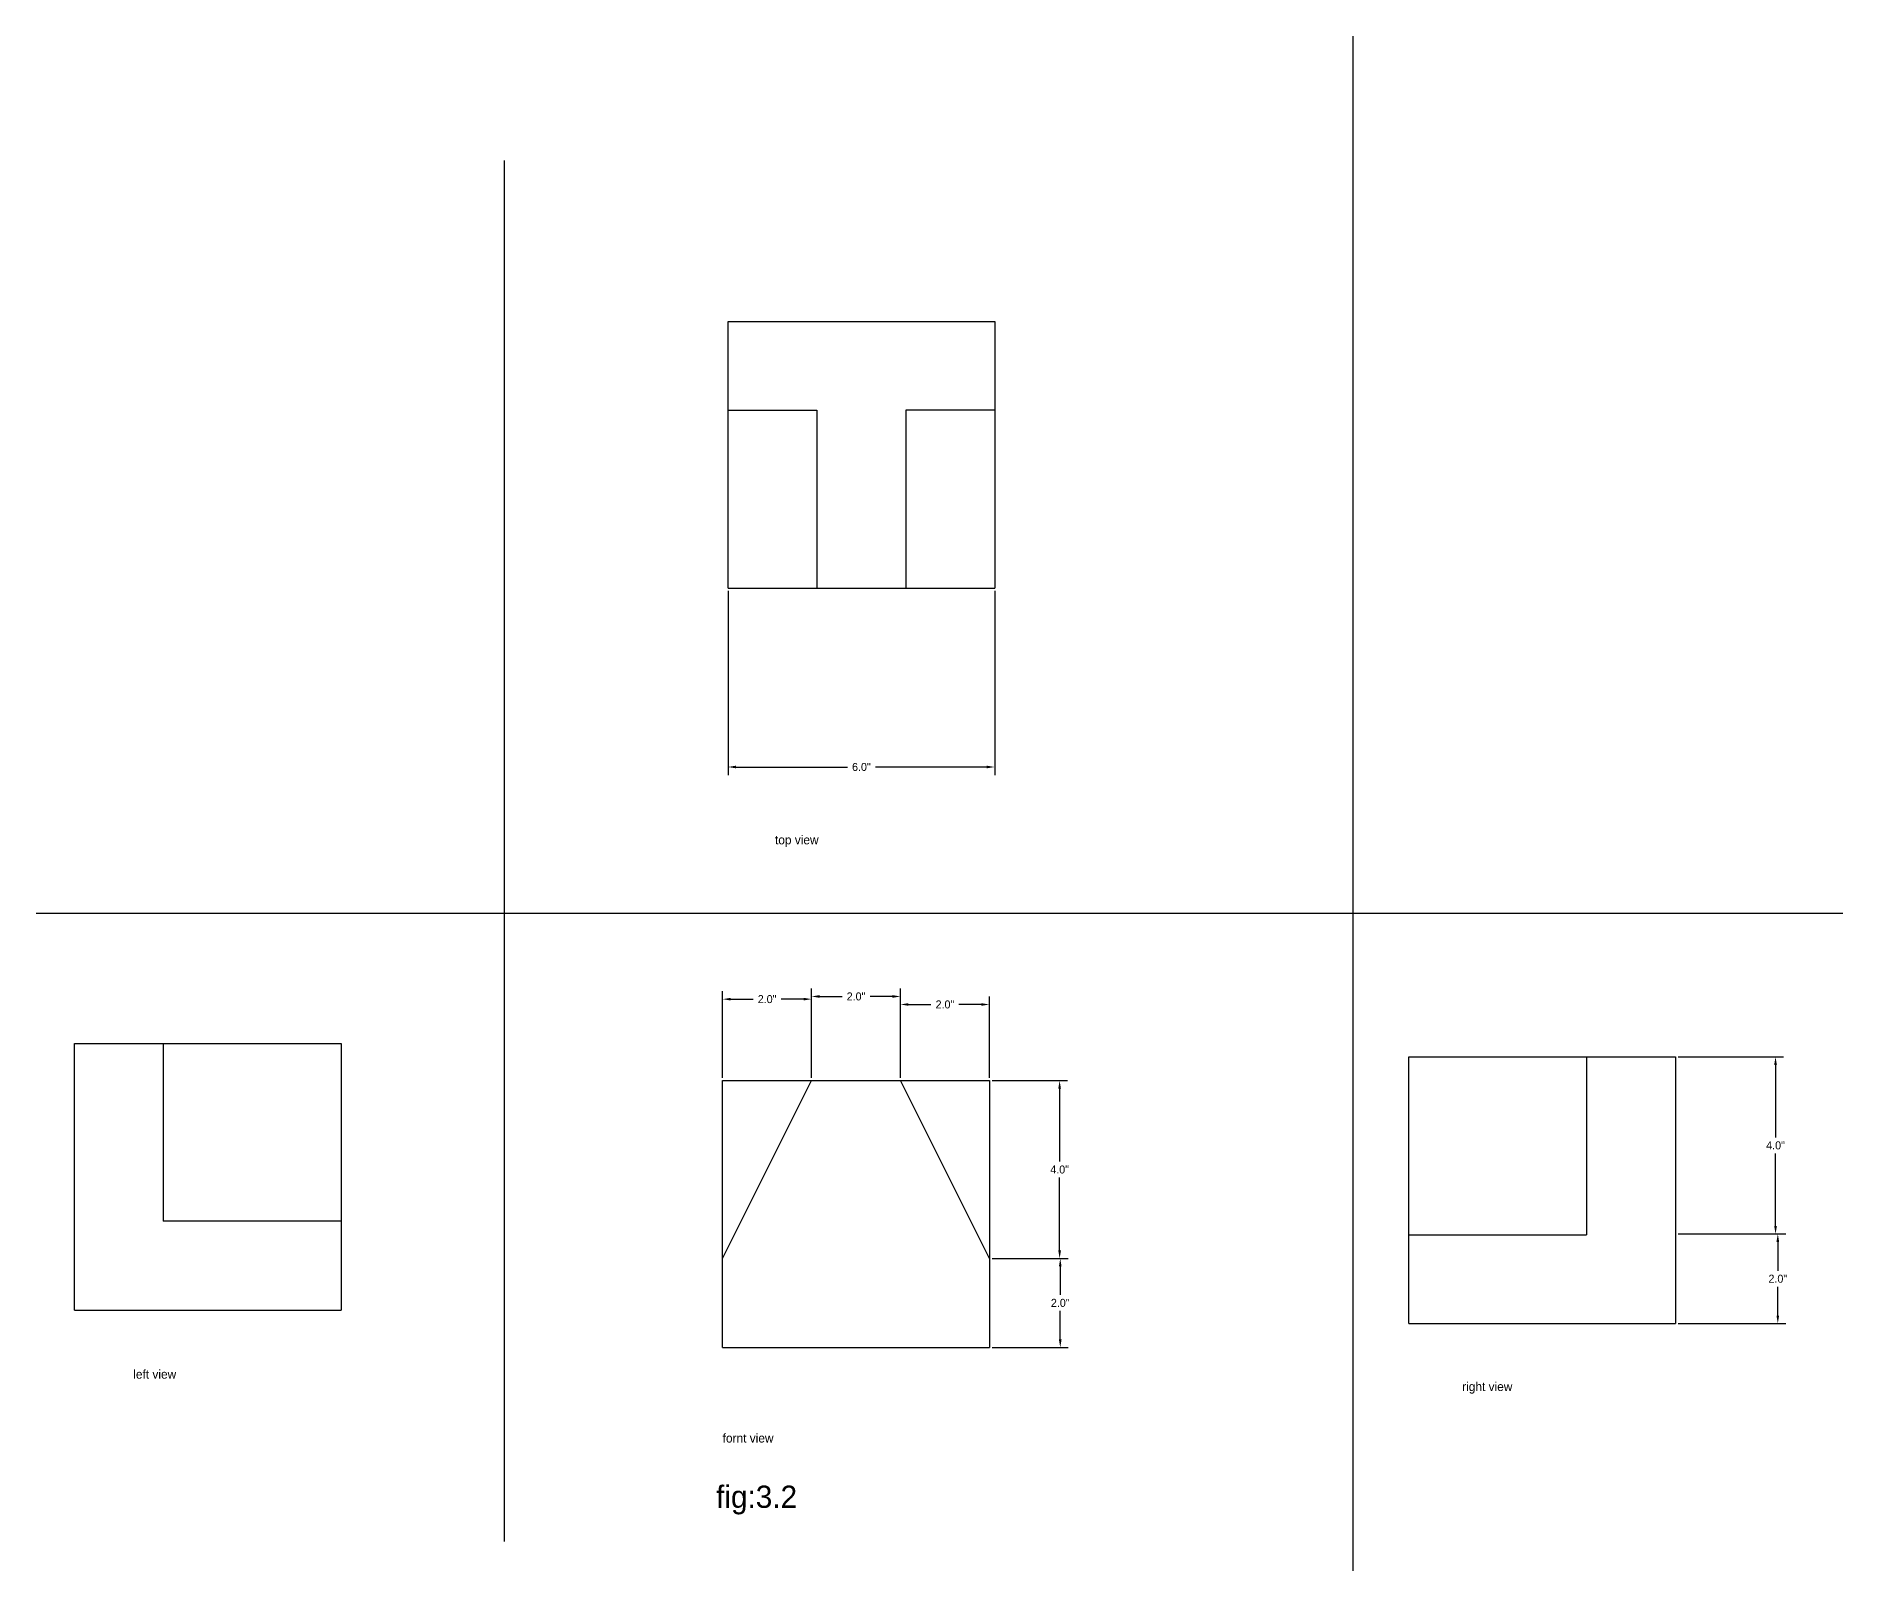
# Model space of a CAD drawing. Header units: inches. Extents: x 40 to 360, y -70 to 91.
# Drawn here: x 244.46 to 285.1, y 21.83 to 56.35 of the extents above; entities that cross this region are included whole.
import ezdxf

# ---------------------------------------------------------------- set-up
doc = ezdxf.new("R2010")
doc.units = ezdxf.units.IN
doc.header["$MEASUREMENT"] = 0
doc.dimstyles.get("Standard").update_dxf_attribs({"dimtxt": 0.18, "dimasz": 0.18, "dimexe": 0.18, "dimexo": 0.0625, "dimgap": 0.09, "dimtad": 0, "dimtih": 1, "dimtoh": 1, "dimdec": 1, "dimzin": 0, "dimdsep": 46, "dimlunit": 3, "dimtxsty": 'Standard', "dimcen": 0.09, "dimadec": 0, "dimazin": 0, "dimtfac": 1, "dimtdec": 1, "dimtofl": 0, "dimtmove": 0, "dimatfit": 3, "dimfxl": 1, "dimtolj": 1, "dimtzin": 0, "dimarcsym": 0})

# ---------------------------------------------------------------- blocks, each defined once
blk = doc.blocks.new('*D1')
at = {"color": 0, "lineweight": -2}
for p, q in [((259.903, 32.92), (259.903, 34.87)), ((260.083, 34.69), (260.588, 34.69)), ((261.723, 34.69), (261.218, 34.69)), ((261.903, 32.92), (261.903, 34.87))]:
    blk.add_line(p, q, dxfattribs=at)
at = {"color": 0}
for points in [[(260.083, 34.72), (260.083, 34.66), (259.903, 34.69)], [(261.723, 34.72), (261.723, 34.66), (261.903, 34.69)]]:
    blk.add_solid(points, dxfattribs=at)
at = {"layer": 'Defpoints', "color": 0}
for p in [(261.903, 34.69), (259.903, 32.857), (261.903, 32.857)]:
    blk.add_point(p, dxfattribs=at)
at = {"color": 0, "insert": (260.903, 34.69), "char_height": 0.18, "attachment_point": 5}
blk.add_mtext('\\A1;2.0"', dxfattribs=at)
blk = doc.blocks.new('*D2')
at = {"color": 0, "lineweight": -2}
for p, q in [((263.903, 32.92), (263.903, 34.75)), ((264.083, 34.57), (264.588, 34.57)), ((265.723, 34.57), (265.218, 34.57)), ((265.903, 32.92), (265.903, 34.75))]:
    blk.add_line(p, q, dxfattribs=at)
at = {"color": 0}
for points in [[(264.083, 34.6), (264.083, 34.54), (263.903, 34.57)], [(265.723, 34.6), (265.723, 34.54), (265.903, 34.57)]]:
    blk.add_solid(points, dxfattribs=at)
at = {"layer": 'Defpoints', "color": 0}
for p in [(265.903, 34.57), (263.903, 32.857), (265.903, 32.857)]:
    blk.add_point(p, dxfattribs=at)
at = {"color": 0, "insert": (264.903, 34.57), "char_height": 0.18, "attachment_point": 5}
blk.add_mtext('\\A1;2.0"', dxfattribs=at)
blk = doc.blocks.new('*D3')
at = {"color": 0, "lineweight": -2}
for p, q in [((265.965, 32.857), (267.663, 32.857)), ((267.483, 32.677), (267.483, 31.037)), ((267.483, 29.037), (267.483, 30.677)), ((265.965, 28.857), (267.663, 28.857))]:
    blk.add_line(p, q, dxfattribs=at)
at = {"color": 0}
for points in [[(267.453, 32.677), (267.513, 32.677), (267.483, 32.857)], [(267.453, 29.037), (267.513, 29.037), (267.483, 28.857)]]:
    blk.add_solid(points, dxfattribs=at)
at = {"layer": 'Defpoints', "color": 0}
for p in [(265.903, 32.857), (265.903, 28.857), (267.483, 28.857)]:
    blk.add_point(p, dxfattribs=at)
at = {"color": 0, "insert": (267.483, 30.857), "char_height": 0.18, "attachment_point": 5}
blk.add_mtext('\\A1;4.0"', dxfattribs=at)
blk = doc.blocks.new('*D4')
at = {"color": 0, "lineweight": -2}
for p, q in [((265.965, 28.857), (267.677, 28.857)), ((267.497, 28.677), (267.497, 28.037)), ((267.497, 27.037), (267.497, 27.677)), ((265.965, 26.857), (267.677, 26.857))]:
    blk.add_line(p, q, dxfattribs=at)
at = {"color": 0}
for points in [[(267.467, 28.677), (267.527, 28.677), (267.497, 28.857)], [(267.467, 27.037), (267.527, 27.037), (267.497, 26.857)]]:
    blk.add_solid(points, dxfattribs=at)
at = {"layer": 'Defpoints', "color": 0}
for p in [(265.903, 28.857), (265.903, 26.857), (267.497, 26.857)]:
    blk.add_point(p, dxfattribs=at)
at = {"color": 0, "insert": (267.497, 27.857), "char_height": 0.18, "attachment_point": 5}
blk.add_mtext('\\A1;2.0"', dxfattribs=at)
blk = doc.blocks.new('*D5')
at = {"color": 0, "lineweight": -2}
for p, q in [((261.903, 32.982), (261.903, 34.93)), ((262.083, 34.75), (262.588, 34.75)), ((263.723, 34.75), (263.218, 34.75)), ((263.903, 32.92), (263.903, 34.93))]:
    blk.add_line(p, q, dxfattribs=at)
at = {"color": 0}
for points in [[(262.083, 34.78), (262.083, 34.72), (261.903, 34.75)], [(263.723, 34.78), (263.723, 34.72), (263.903, 34.75)]]:
    blk.add_solid(points, dxfattribs=at)
at = {"layer": 'Defpoints', "color": 0}
for p in [(263.903, 34.75), (261.903, 32.92), (263.903, 32.857)]:
    blk.add_point(p, dxfattribs=at)
at = {"color": 0, "insert": (262.903, 34.75), "char_height": 0.18, "attachment_point": 5}
blk.add_mtext('\\A1;2.0"', dxfattribs=at)
blk = doc.blocks.new('*D6')
at = {"color": 0, "lineweight": -2}
for p, q in [((281.4, 33.392), (283.767, 33.392)), ((283.587, 33.212), (283.587, 31.58)), ((283.587, 29.589), (283.587, 31.22)), ((281.4, 29.409), (283.767, 29.409))]:
    blk.add_line(p, q, dxfattribs=at)
at = {"color": 0}
for points in [[(283.557, 33.212), (283.617, 33.212), (283.587, 33.392)], [(283.557, 29.589), (283.617, 29.589), (283.587, 29.409)]]:
    blk.add_solid(points, dxfattribs=at)
at = {"layer": 'Defpoints', "color": 0}
for p in [(281.337, 33.392), (281.337, 29.409), (283.587, 29.409)]:
    blk.add_point(p, dxfattribs=at)
at = {"color": 0, "insert": (283.587, 31.4), "char_height": 0.18, "attachment_point": 5}
blk.add_mtext('\\A1;4.0"', dxfattribs=at)
blk = doc.blocks.new('*D7')
at = {"color": 0, "lineweight": -2}
for p, q in [((281.4, 29.409), (283.818, 29.409)), ((283.638, 29.229), (283.638, 28.58)), ((283.638, 27.572), (283.638, 28.22)), ((281.4, 27.392), (283.818, 27.392))]:
    blk.add_line(p, q, dxfattribs=at)
at = {"color": 0}
for points in [[(283.608, 29.229), (283.668, 29.229), (283.638, 29.409)], [(283.608, 27.572), (283.668, 27.572), (283.638, 27.392)]]:
    blk.add_solid(points, dxfattribs=at)
at = {"layer": 'Defpoints', "color": 0}
for p in [(281.337, 29.409), (281.337, 27.392), (283.638, 27.392)]:
    blk.add_point(p, dxfattribs=at)
at = {"color": 0, "insert": (283.638, 28.4), "char_height": 0.18, "attachment_point": 5}
blk.add_mtext('\\A1;2.0"', dxfattribs=at)
blk = doc.blocks.new('*D8')
at = {"color": 0, "lineweight": -2}
for p, q in [((260.024, 43.873), (260.024, 39.732)), ((266.024, 43.873), (266.024, 39.732)), ((260.204, 39.912), (262.709, 39.912)), ((265.844, 39.912), (263.339, 39.912))]:
    blk.add_line(p, q, dxfattribs=at)
at = {"color": 0}
for points in [[(260.204, 39.942), (260.204, 39.882), (260.024, 39.912)], [(265.844, 39.942), (265.844, 39.882), (266.024, 39.912)]]:
    blk.add_solid(points, dxfattribs=at)
at = {"layer": 'Defpoints', "color": 0}
for p in [(260.024, 43.935), (266.024, 43.935), (266.024, 39.912)]:
    blk.add_point(p, dxfattribs=at)
at = {"color": 0, "insert": (263.024, 39.912), "char_height": 0.18, "attachment_point": 5}
blk.add_mtext('\\A1;6.0"', dxfattribs=at)

msp = doc.modelspace()

# ---------------------------------------------------------------- linework, layer by layer
for p, q in [((274.077, 56.352), (274.077, 26.761)), ((254.991, 53.558), (254.991, 22.487)), ((260.024, 47.935), (260.024, 49.935)), ((260.024, 49.935), (260.024, 49.935)), ((260.024, 49.935), (262.024, 49.935)), ((262.024, 49.935), (262.024, 49.935)), ((262.024, 49.935), (264.024, 49.935)), ((264.024, 49.935), (266.024, 49.935)), ((265.026, 49.935), (265.026, 49.935)), ((266.024, 49.935), (266.024, 47.935)), ((260.024, 43.935), (260.024, 47.935)), ((260.024, 47.935), (260.024, 47.935)), ((260.024, 47.935), (262.024, 47.935)), ((262.024, 47.935), (262.024, 43.935)), ((266.024, 47.935), (264.024, 47.935)), ((264.024, 47.935), (264.024, 43.935)), ((266.024, 47.935), (266.024, 43.935)), ((260.024, 43.935), (262.024, 43.935)), ((262.024, 43.935), (264.024, 43.935)), ((264.024, 43.935), (266.024, 43.935)), ((244.461, 36.625), (285.101, 36.625)), ((245.321, 27.696), (245.321, 33.696)), ((245.321, 33.696), (245.321, 33.696)), ((245.321, 33.696), (247.321, 33.696)), ((247.321, 33.696), (251.321, 33.696)), ((247.321, 33.696), (247.321, 29.696)), ((251.321, 33.696), (251.321, 29.696)), ((275.337, 29.392), (275.337, 33.392)), ((275.337, 33.392), (279.337, 33.392)), ((279.337, 33.392), (281.337, 33.392)), ((279.337, 33.392), (279.337, 29.392)), ((281.337, 33.392), (281.337, 27.392)), ((259.903, 28.857), (259.903, 32.857)), ((259.903, 32.857), (261.903, 32.857)), ((259.903, 28.857), (261.903, 32.857)), ((261.903, 32.857), (263.903, 32.857)), ((261.903, 32.857), (261.903, 32.857)), ((263.903, 32.857), (265.903, 32.857)), ((265.903, 28.857), (263.903, 32.857)), ((264.255, 32.857), (264.255, 32.857)), ((264.255, 32.857), (264.255, 32.857)), ((264.255, 32.857), (264.255, 32.857)), ((265.903, 32.857), (265.903, 28.857)), ((251.321, 29.696), (247.321, 29.696)), ((251.321, 29.696), (251.321, 29.696)), ((251.321, 29.696), (251.321, 29.696)), ((251.321, 29.696), (251.321, 27.696)), ((275.337, 27.392), (275.337, 29.392)), ((275.337, 29.392), (279.337, 29.392)), ((259.903, 26.857), (259.903, 28.857)), ((265.903, 28.857), (265.903, 26.857)), ((245.321, 27.696), (251.321, 27.696)), ((245.321, 27.696), (251.321, 27.696)), ((275.337, 27.392), (281.337, 27.392)), ((259.903, 26.857), (265.903, 26.857)), ((274.077, 26.761), (274.077, 21.83))]:
    msp.add_line(p, q)

# ---------------------------------------------------------------- texts
at = {"attachment_point": 1}
for s, insert, char_height, width in [('top view', (261.08, 38.373), 0.2, 4.94412), ('left view', (246.645, 26.353), 0.2, 4.71459), ('right view', (276.538, 26.075), 0.2, 4.5297), ('fornt view', (259.903, 24.916), 0.2, 6.96034), ('fig:3.2', (259.756, 23.747), 0.5, 5.33886)]:
    msp.add_mtext(s, dxfattribs=dict(at, insert=insert, char_height=char_height, width=width))

# ---------------------------------------------------------------- dimensions: what is measured, and where the dimension line sits
for base, p1, p2, picture, middle in [((266.024, 39.912), (260.024, 43.935), (266.024, 43.935), '*D8', (263.024, 39.912)), ((261.903, 34.69), (259.903, 32.857), (261.903, 32.857), '*D1', (260.903, 34.69)), ((263.903, 34.75), (261.903, 32.92), (263.903, 32.857), '*D5', (262.903, 34.75)), ((265.903, 34.57), (263.903, 32.857), (265.903, 32.857), '*D2', (264.903, 34.57))]:
    dim = msp.add_linear_dim(base=base, p1=p1, p2=p2, dimstyle='Standard')
    dim.commit()
    dim.dimension.update_dxf_attribs({"geometry": picture, "text_midpoint": middle})
for base, p1, p2, picture, middle in [((283.587, 29.409), (281.337, 33.392), (281.337, 29.409), '*D6', (283.587, 31.4)), ((267.483, 28.857), (265.903, 32.857), (265.903, 28.857), '*D3', (267.483, 30.857)), ((283.638, 27.392), (281.337, 29.409), (281.337, 27.392), '*D7', (283.638, 28.4)), ((267.497, 26.857), (265.903, 28.857), (265.903, 26.857), '*D4', (267.497, 27.857))]:
    dim = msp.add_linear_dim(base=base, p1=p1, p2=p2, angle=90, dimstyle='Standard')
    dim.commit()
    dim.dimension.update_dxf_attribs({"geometry": picture, "text_midpoint": middle})

doc.saveas('drawing.dxf')
